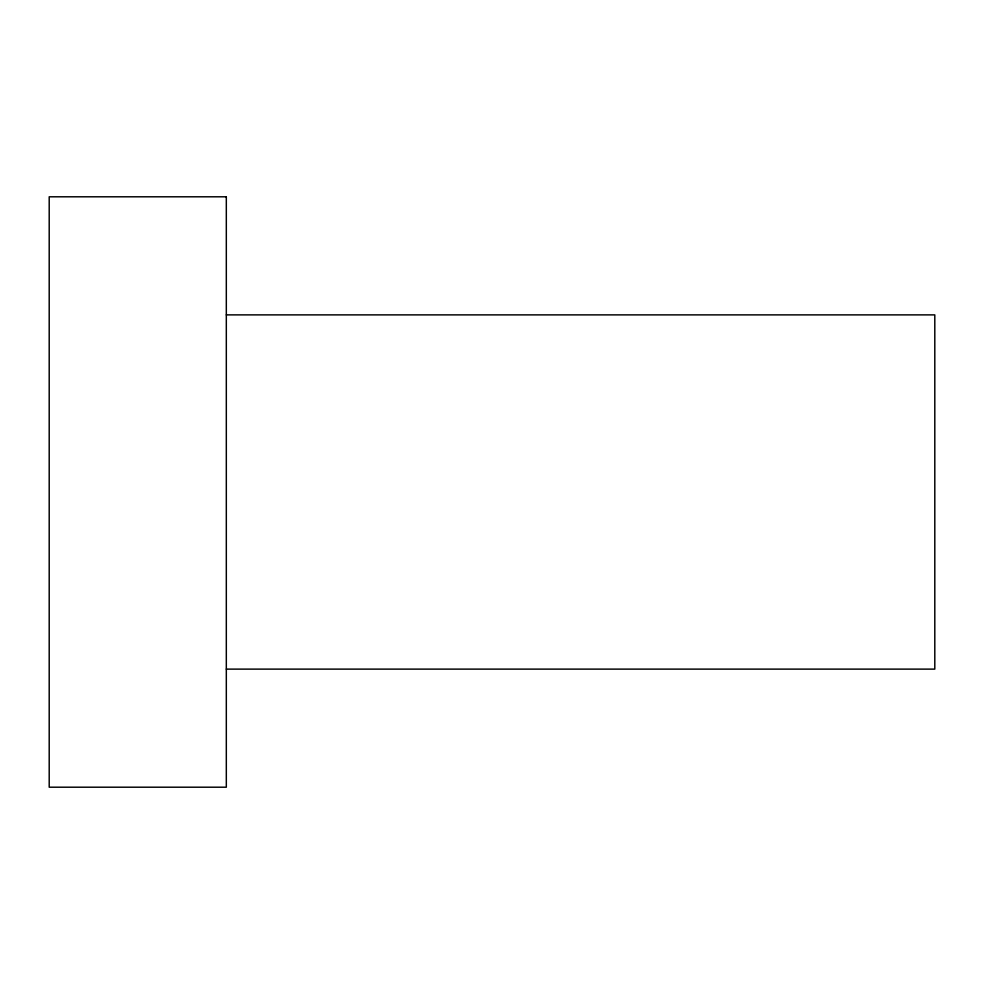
<?xml version="1.0" encoding="UTF-8"?>
<svg xmlns="http://www.w3.org/2000/svg" width="984" height="984" viewBox="0 0 984 984"><rect width="100%" height="100%" fill="white"/><g stroke="black" fill="none" stroke-linecap="round" stroke-linejoin="round"><path stroke-width="1.48" d="M226.32 314.88L934.8 314.88L934.8 669.12L226.32 669.12M226.32 196.8L49.2 196.8L49.2 787.2L226.32 787.2L226.32 196.8"/></g></svg>
